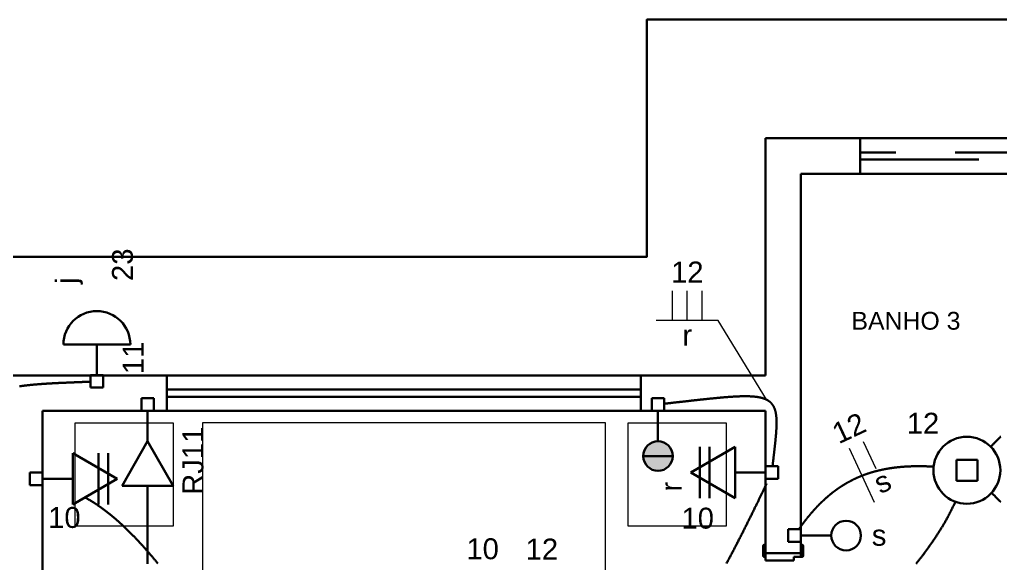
# Model space of a CAD drawing. Header units: millimetres. Extents: x 0 to 55.3, y 20.8 to 61.4.
# Drawn here: x 8.654 to 12.791, y 47.133 to 49.425 of the extents above; entities that cross this region are included whole.
import ezdxf

# ---------------------------------------------------------------- set-up
doc = ezdxf.new("R2010")
doc.units = ezdxf.units.MM
doc.linetypes.add('Dashed', pattern=[0.75, 0.5, -0.25])
for name, color, linetype, lineweight in [('$TD_AUDIT_GENERATED__5864_', 1, 'Continuous', 30), ('08', 8, 'Continuous', 5), ('ARQ_-_ALV_5', 1, 'Continuous', 30), ('ARQ_-_CALÇADA', 1, 'Continuous', 30), ('ARQ_-_JANELA_2', 2, 'Continuous', 30), ('ARQ_-_PORTA_2', 2, 'Continuous', 30), ('ARQ_-_TXT__15', 54, 'Continuous', 5), ('EL-Condutos', 4, 'Continuous', 30), ('EL-Fios', 2, 'Continuous', 20), ('EL-Textos_fios', 2, 'Continuous', 20), ('EL-Textos_pontos', 2, 'Continuous', 30), ('P-SIMBOL', 3, 'Continuous', 30), ('TE-Condutos', 3, 'Continuous', 30), ('TE-Textos_pontos', 2, 'Continuous', 30)]:
    doc.layers.add(name, color=color, linetype=linetype, lineweight=lineweight)
doc.styles.add('Arial', font='Arial')
doc.styles.add('simplex', font='Arial')

msp = doc.modelspace()

# ---------------------------------------------------------------- hatches: boundary and pattern name
at = {"layer": 'P-SIMBOL', "linetype": 'Continuous'}
for points in [[(11.284402, 47.585549), (11.346902, 47.585549), (11.346902, 47.648049), (11.337252, 47.647549), (11.320302, 47.642049), (11.309802, 47.636049), (11.301802, 47.629049), (11.293802, 47.618549), (11.287652, 47.605549), (11.284802, 47.592549), (11.284952, 47.585549)], [(11.409402, 47.585549), (11.346902, 47.585549), (11.346902, 47.648049), (11.356602, 47.647549), (11.373552, 47.642049), (11.384052, 47.636049), (11.392052, 47.629049), (11.400052, 47.618549), (11.406202, 47.605549), (11.409052, 47.592549), (11.408902, 47.585549)], [(11.284402, 47.585549), (11.346902, 47.585549), (11.346902, 47.523049), (11.337252, 47.523549), (11.320302, 47.529049), (11.309802, 47.535049), (11.301802, 47.542049), (11.293802, 47.552549), (11.287652, 47.565549), (11.284802, 47.578549), (11.284952, 47.585549)], [(11.409402, 47.585549), (11.346902, 47.585549), (11.346902, 47.523049), (11.356602, 47.523549), (11.373552, 47.529049), (11.384052, 47.535049), (11.392052, 47.542049), (11.400052, 47.552549), (11.406202, 47.565549), (11.409052, 47.578549), (11.408902, 47.585549)]]:
    msp.add_hatch(color=256, dxfattribs=at).paths.add_polyline_path(points)

# ---------------------------------------------------------------- linework, layer by layer
at = {"layer": '$TD_AUDIT_GENERATED__5864_'}
for p, q in [((11.275002, 47.925499), (9.275002, 47.925499)), ((9.275002, 47.775499), (11.275002, 47.775499))]:
    msp.add_line(p, q, dxfattribs=at)
at = {"layer": '08', "flags": 128}
for points in [[(9.302002, 47.725499), (9.302002, 47.289499), (8.888002, 47.289499), (8.888002, 47.725499), (9.302002, 47.725499)], [(11.635002, 47.725499), (11.635002, 47.289499), (11.221002, 47.289499), (11.221002, 47.725499), (11.635002, 47.725499)]]:
    msp.add_lwpolyline(points, close=True, dxfattribs=at)
msp.add_lwpolyline([(11.125002, 45.725499), (11.125002, 47.725499), (9.425002, 47.725499), (9.425002, 45.725499), (11.125002, 45.725499)], dxfattribs=at)
at = {"layer": 'ARQ_-_ALV_5'}
for p, q in [((11.800002, 48.925499), (11.800002, 47.925499)), ((12.200002, 48.925499), (11.800002, 48.925499)), ((13.100002, 48.925499), (12.200002, 48.925499)), ((11.950002, 47.175499), (11.950002, 48.775499)), ((12.200002, 48.775499), (11.950002, 48.775499)), ((12.200002, 48.775499), (13.100002, 48.775499)), ((8.300002, 47.925499), (9.275002, 47.925499)), ((9.275002, 47.775499), (9.275002, 47.925499)), ((11.275002, 47.925499), (11.800002, 47.925499)), ((11.275002, 47.775499), (11.275002, 47.925499)), ((8.750002, 43.525499), (8.750002, 47.775499)), ((8.750002, 47.775499), (9.275002, 47.775499)), ((11.275002, 47.775499), (11.800002, 47.775499)), ((11.800002, 47.775499), (11.800002, 47.175499)), ((11.950002, 47.175499), (11.800002, 47.175499))]:
    msp.add_line(p, q, dxfattribs=at)
at = {"layer": 'ARQ_-_CALÇADA', "flags": 128}
msp.add_lwpolyline([(0.150002, 35.725499), (1.000002, 35.725499), (1.000002, 48.425499), (11.300002, 48.425499), (11.300002, 49.425499), (14.000002, 49.425499), (14.000002, 34.475499), (14.850002, 34.475499)], dxfattribs=at)
at = {"layer": 'ARQ_-_JANELA_2', "linetype": 'Dashed'}
for p, q in [((12.200002, 48.775499), (12.200002, 48.925499)), ((13.100002, 48.865499), (12.200002, 48.865499)), ((12.200002, 48.835499), (13.100002, 48.835499))]:
    msp.add_line(p, q, dxfattribs=at)
at = {"layer": 'ARQ_-_JANELA_2'}
for p, q in [((11.275002, 47.865499), (9.275002, 47.865499)), ((9.275002, 47.835499), (11.275002, 47.835499))]:
    msp.add_line(p, q, dxfattribs=at)
at = {"layer": 'ARQ_-_PORTA_2'}
for p, q in [((11.790002, 47.165499), (11.790002, 47.205499)), ((11.795002, 47.210499), (11.800002, 47.210499)), ((11.800002, 47.175499), (11.800002, 47.160499)), ((11.955002, 47.210499), (11.950002, 47.210499)), ((11.950002, 47.175499), (11.950002, 47.160499)), ((11.960002, 47.165499), (11.960002, 47.205499)), ((11.800002, 47.160499), (11.795002, 47.160499)), ((11.800002, 47.145499), (11.800002, 47.160499)), ((11.920002, 47.145499), (11.800002, 47.145499)), ((11.950002, 47.160499), (11.920002, 47.160499)), ((11.920002, 47.160499), (11.920002, 47.145499)), ((11.950002, 47.160499), (11.955002, 47.160499))]:
    msp.add_line(p, q, dxfattribs=at)
for centre, start, end in [((11.795002, 47.205499), 90, 180), ((11.955002, 47.205499), 0, 90), ((11.795002, 47.165499), 180, 270), ((11.955002, 47.165499), 270, 0)]:
    msp.add_arc(centre, 0.005, start, end, dxfattribs=at)
at = {"layer": 'EL-Condutos', "linetype": 'Continuous', "flags": 128}
for points in [[(8.65298, 47.879519), (8.654662, 47.879762), (8.656344, 47.880003), (8.658027, 47.880241), (8.65971, 47.880475), (8.661394, 47.880706), (8.663078, 47.880935), (8.664832, 47.88117), (8.666587, 47.881401), (8.668343, 47.88163), (8.670098, 47.881855), (8.671855, 47.882078), (8.673611, 47.882297), (8.675368, 47.882514), (8.677125, 47.882727), (8.678883, 47.882938), (8.680641, 47.883146), (8.682399, 47.883351), (8.684157, 47.883553), (8.685916, 47.883752), (8.687675, 47.883949), (8.689434, 47.884143), (8.691194, 47.884335), (8.692954, 47.884524), (8.694713, 47.88471), (8.696473, 47.884894), (8.698234, 47.885075), (8.700075, 47.885263), (8.701917, 47.885447), (8.703759, 47.885629), (8.705601, 47.885809), (8.707443, 47.885986), (8.709286, 47.886161), (8.711129, 47.886333), (8.712972, 47.886503), (8.714815, 47.88667), (8.716659, 47.886836), (8.718503, 47.886999), (8.720347, 47.887159), (8.722192, 47.887318), (8.724038, 47.887474), (8.725883, 47.887629), (8.727729, 47.887781), (8.729576, 47.887931), (8.731423, 47.88808), (8.73327, 47.888226), (8.735119, 47.888371), (8.737059, 47.88852), (8.738999, 47.888668), (8.74094, 47.888814), (8.742881, 47.888957), (8.744822, 47.889099), (8.746764, 47.889239), (8.748705, 47.889377), (8.750646, 47.889513), (8.752587, 47.889648), (8.754528, 47.88978), (8.756468, 47.889911), (8.758408, 47.89004), (8.760347, 47.890168), (8.762285, 47.890294), (8.764222, 47.890418), (8.766159, 47.890541), (8.768094, 47.890662), (8.770028, 47.890782), (8.771961, 47.8909), (8.773893, 47.891016), (8.775923, 47.891138), (8.777952, 47.891257), (8.77998, 47.891376), (8.782008, 47.891492), (8.784035, 47.891608), (8.786063, 47.891722), (8.788092, 47.891835), (8.790122, 47.891946), (8.792153, 47.892057), (8.794187, 47.892166), (8.796223, 47.892274), (8.798261, 47.892382), (8.800303, 47.892488), (8.802348, 47.892593), (8.804397, 47.892698), (8.806451, 47.892801), (8.808509, 47.892904), (8.810572, 47.893006), (8.812641, 47.893108), (8.814716, 47.893208), (8.816909, 47.893314), (8.819107, 47.893419), (8.821309, 47.893523), (8.823513, 47.893626), (8.825717, 47.893729), (8.827921, 47.893831), (8.830122, 47.893932), (8.832318, 47.894032), (8.834509, 47.894131), (8.836692, 47.894228), (8.838866, 47.894325), (8.841029, 47.894421), (8.843179, 47.894516), (8.845316, 47.894609), (8.847437, 47.894701), (8.84954, 47.894792), (8.851625, 47.894882), (8.853689, 47.89497), (8.855731, 47.895057), (8.857749, 47.895143), (8.859851, 47.895231), (8.861932, 47.895319), (8.863998, 47.895405), (8.866055, 47.89549), (8.86811, 47.895575), (8.87017, 47.895661), (8.872241, 47.895746), (8.874329, 47.895832), (8.876441, 47.895918), (8.878585, 47.896006), (8.880765, 47.896095), (8.882989, 47.896186), (8.885264, 47.896279), (8.887596, 47.896375), (8.889991, 47.896473), (8.892457, 47.896574), (8.894999, 47.896678), (8.897624, 47.896786), (8.90034, 47.896898), (8.903151, 47.897015), (8.906225, 47.897142), (8.909388, 47.897274), (8.912612, 47.897408), (8.915871, 47.897544), (8.919138, 47.89768), (8.922387, 47.897816), (8.925592, 47.89795), (8.928725, 47.898081), (8.93176, 47.898208), (8.934671, 47.89833), (8.93743, 47.898446), (8.940012, 47.898555), (8.94239, 47.898655), (8.944537, 47.898745), (8.946426, 47.898824), (8.948032, 47.898892), (8.949327, 47.898947), (8.950285, 47.898987), (8.950879, 47.899012), (8.951083, 47.899021)], [(11.373243, 47.806027), (11.373454, 47.806051), (11.37407, 47.80612), (11.375064, 47.806232), (11.376406, 47.806383), (11.37807, 47.806569), (11.380029, 47.806789), (11.382254, 47.807039), (11.384718, 47.807316), (11.387393, 47.807617), (11.390252, 47.807938), (11.393267, 47.808277), (11.396411, 47.808631), (11.399656, 47.808996), (11.402974, 47.809369), (11.406337, 47.809747), (11.409719, 47.810128), (11.413091, 47.810508), (11.416426, 47.810883), (11.419696, 47.811252), (11.422874, 47.81161), (11.425729, 47.811932), (11.428487, 47.812243), (11.431155, 47.812544), (11.433738, 47.812836), (11.436244, 47.813119), (11.43868, 47.813394), (11.441051, 47.813662), (11.443365, 47.813924), (11.445628, 47.81418), (11.447847, 47.814431), (11.450028, 47.814678), (11.452178, 47.814921), (11.454304, 47.815162), (11.456413, 47.8154), (11.458511, 47.815638), (11.460604, 47.815874), (11.4627, 47.816111), (11.464804, 47.816349), (11.466925, 47.816588), (11.469067, 47.81683), (11.47108, 47.817057), (11.473116, 47.817286), (11.475174, 47.817518), (11.477252, 47.817751), (11.479348, 47.817987), (11.481461, 47.818224), (11.48359, 47.818463), (11.485732, 47.818703), (11.487887, 47.818944), (11.490052, 47.819187), (11.492226, 47.81943), (11.494408, 47.819673), (11.496596, 47.819917), (11.498787, 47.820161), (11.500982, 47.820406), (11.503177, 47.82065), (11.505372, 47.820893), (11.507565, 47.821136), (11.509754, 47.821378), (11.511937, 47.82162), (11.513951, 47.821842), (11.515959, 47.822063), (11.517962, 47.822283), (11.519961, 47.822503), (11.521955, 47.822721), (11.523945, 47.822939), (11.525931, 47.823156), (11.527914, 47.823372), (11.529894, 47.823587), (11.531872, 47.823801), (11.533848, 47.824015), (11.535822, 47.824228), (11.537795, 47.824441), (11.539766, 47.824653), (11.541737, 47.824864), (11.543708, 47.825075), (11.54568, 47.825285), (11.547651, 47.825494), (11.549624, 47.825703), (11.551598, 47.825912), (11.553419, 47.826104), (11.55524, 47.826295), (11.557063, 47.826486), (11.558887, 47.826677), (11.560712, 47.826867), (11.562539, 47.827057), (11.564366, 47.827246), (11.566194, 47.827434), (11.568023, 47.827622), (11.569852, 47.827809), (11.571682, 47.827995), (11.573513, 47.828181), (11.575344, 47.828366), (11.577175, 47.828551), (11.579006, 47.828734), (11.580838, 47.828917), (11.58267, 47.829099), (11.584501, 47.82928), (11.586333, 47.82946), (11.588164, 47.82964), (11.589844, 47.829803), (11.591524, 47.829966), (11.593204, 47.830128), (11.594883, 47.830289), (11.596562, 47.83045), (11.598242, 47.830609), (11.599921, 47.830768), (11.6016, 47.830925), (11.603279, 47.831082), (11.604958, 47.831237), (11.606636, 47.831392), (11.608315, 47.831545), (11.609994, 47.831698), (11.611673, 47.83185), (11.613352, 47.832), (11.615031, 47.832149), (11.61671, 47.832297), (11.618389, 47.832444), (11.620069, 47.83259), (11.621748, 47.832735), (11.623283, 47.832866), (11.624818, 47.832996), (11.626352, 47.833125), (11.627888, 47.833253), (11.629423, 47.83338), (11.630958, 47.833506), (11.632493, 47.83363), (11.634029, 47.833754), (11.635565, 47.833876), (11.637101, 47.833997), (11.638637, 47.834116), (11.640173, 47.834235), (11.641709, 47.834352), (11.643245, 47.834467), (11.644782, 47.834581), (11.646318, 47.834694), (11.647855, 47.834805), (11.649392, 47.834915), (11.650929, 47.835024), (11.652466, 47.83513), (11.653863, 47.835226), (11.655261, 47.835321), (11.656658, 47.835414), (11.658056, 47.835506), (11.659454, 47.835596), (11.660852, 47.835685), (11.662249, 47.835772), (11.663647, 47.835858), (11.665046, 47.835942), (11.666444, 47.836025), (11.667842, 47.836106), (11.66924, 47.836186), (11.670639, 47.836264), (11.672037, 47.83634), (11.673436, 47.836414), (11.674835, 47.836487), (11.676233, 47.836557), (11.677632, 47.836626), (11.679031, 47.836694), (11.68043, 47.836759), (11.681696, 47.836816), (11.682962, 47.836872), (11.684227, 47.836926), (11.685493, 47.836978), (11.686759, 47.837029), (11.688025, 47.837077), (11.689291, 47.837124), (11.690558, 47.83717), (11.691824, 47.837213), (11.69309, 47.837254), (11.694356, 47.837293), (11.695623, 47.837331), (11.696889, 47.837366), (11.698156, 47.837399), (11.699422, 47.83743), (11.700689, 47.837459), (11.701956, 47.837486), (11.703222, 47.83751), (11.704489, 47.837532), (11.705756, 47.837552), (11.706896, 47.837568), (11.708036, 47.837582), (11.709176, 47.837594), (11.710316, 47.837604), (11.711456, 47.837611), (11.712597, 47.837617), (11.713737, 47.83762), (11.714877, 47.837621), (11.716017, 47.83762), (11.717157, 47.837617), (11.718297, 47.837611), (11.719437, 47.837603), (11.720577, 47.837592), (11.721717, 47.837579), (11.722858, 47.837563), (11.723997, 47.837544), (11.725137, 47.837523), (11.726277, 47.8375), (11.727417, 47.837473), (11.728557, 47.837444), (11.729578, 47.837415), (11.730598, 47.837384), (11.731619, 47.837351), (11.732639, 47.837315), (11.73366, 47.837277), (11.73468, 47.837236), (11.7357, 47.837192), (11.73672, 47.837146), (11.73774, 47.837097), (11.73876, 47.837046), (11.739779, 47.836991), (11.740799, 47.836934), (11.741818, 47.836874), (11.742837, 47.836811), (11.743856, 47.836744), (11.744875, 47.836675), (11.745893, 47.836603), (11.746911, 47.836527), (11.74793, 47.836448), (11.748947, 47.836366), (11.749855, 47.836289), (11.750763, 47.83621), (11.75167, 47.836129), (11.752577, 47.836044), (11.753484, 47.835957), (11.754391, 47.835866), (11.755297, 47.835772), (11.756203, 47.835676), (11.757108, 47.835576), (11.758014, 47.835473), (11.758918, 47.835366), (11.759823, 47.835257), (11.760727, 47.835144), (11.76163, 47.835027), (11.762533, 47.834907), (11.763436, 47.834783), (11.764338, 47.834656), (11.76524, 47.834524), (11.766141, 47.834389), (11.767041, 47.834251), (11.767843, 47.834124), (11.768645, 47.833993), (11.769446, 47.83386), (11.770246, 47.833723), (11.771046, 47.833583), (11.771845, 47.833439), (11.772644, 47.833292), (11.773442, 47.833142), (11.774239, 47.832987), (11.775035, 47.832829), (11.775831, 47.832668), (11.776626, 47.832502), (11.77742, 47.832333), (11.778213, 47.832159), (11.779005, 47.831982), (11.779797, 47.8318), (11.780587, 47.831614), (11.781377, 47.831424), (11.782165, 47.83123), (11.782953, 47.831031), (11.783656, 47.830849), (11.784359, 47.830664), (11.78506, 47.830475), (11.785761, 47.830283), (11.78646, 47.830086), (11.787159, 47.829886), (11.787856, 47.829682), (11.788552, 47.829474), (11.789247, 47.829261), (11.789941, 47.829045), (11.790633, 47.828824), (11.791324, 47.828599), (11.792013, 47.82837), (11.792701, 47.828137), (11.793388, 47.827898), (11.794073, 47.827656), (11.794756, 47.827409), (11.795438, 47.827157), (11.796118, 47.826901), (11.796796, 47.826639), (11.797408, 47.826399), (11.798019, 47.826154), (11.798629, 47.825905), (11.799237, 47.825652), (11.799843, 47.825395), (11.800447, 47.825134), (11.80105, 47.824868), (11.80165, 47.824598), (11.802249, 47.824324), (11.802845, 47.824045), (11.80344, 47.823762), (11.804032, 47.823475), (11.804622, 47.823183), (11.80521, 47.822886), (11.805795, 47.822585), (11.806378, 47.822279), (11.806959, 47.821969), (11.807536, 47.821654), (11.808112, 47.821333), (11.808684, 47.821009), (11.809214, 47.820702), (11.80974, 47.820392), (11.810264, 47.820078), (11.810786, 47.819759), (11.811305, 47.819436), (11.811822, 47.819109), (11.812335, 47.818777), (11.812846, 47.818441), (11.813354, 47.818101), (11.813859, 47.817757), (11.814361, 47.817408), (11.81486, 47.817054), (11.815356, 47.816697), (11.815848, 47.816335), (11.816338, 47.815969), (11.816824, 47.815598), (11.817306, 47.815223), (11.817786, 47.814843), (11.818261, 47.814459), (11.818733, 47.814071), (11.819184, 47.813692), (11.819632, 47.81331), (11.820077, 47.812923), (11.820517, 47.812533), (11.820955, 47.812138), (11.821388, 47.81174), (11.821818, 47.811337), (11.822245, 47.810931), (11.822667, 47.81052), (11.823086, 47.810106), (11.823501, 47.809688), (11.823912, 47.809266), (11.824319, 47.808841), (11.824722, 47.808412), (11.825121, 47.807979), (11.825517, 47.807542), (11.825908, 47.807102), (11.826295, 47.806658), (11.826677, 47.80621), (11.827056, 47.805759), (11.827433, 47.805301), (11.827805, 47.80484), (11.828173, 47.804376), (11.828537, 47.803908), (11.828896, 47.803436), (11.829251, 47.802962), (11.829602, 47.802484), (11.829948, 47.802003), (11.830291, 47.801519), (11.830628, 47.801032), (11.830962, 47.800542), (11.831291, 47.800049), (11.831615, 47.799553), (11.831936, 47.799054), (11.832252, 47.798552), (11.832564, 47.798048), (11.832871, 47.797541), (11.833174, 47.797032), (11.833472, 47.79652), (11.833767, 47.796005), (11.83407, 47.795463), (11.834369, 47.794919), (11.834664, 47.794372), (11.834953, 47.793822), (11.835238, 47.79327), (11.835519, 47.792716), (11.835794, 47.79216), (11.836065, 47.791601), (11.836332, 47.79104), (11.836594, 47.790477), (11.836852, 47.789912), (11.837106, 47.789344), (11.837355, 47.788775), (11.8376, 47.788204), (11.83784, 47.787632), (11.838076, 47.787057), (11.838308, 47.786481), (11.838536, 47.785903), (11.83876, 47.785323), (11.83898, 47.784742), (11.839212, 47.784114), (11.83944, 47.783483), (11.839663, 47.782851), (11.839882, 47.782217), (11.840096, 47.781582), (11.840306, 47.780945), (11.840511, 47.780307), (11.840712, 47.779668), (11.840909, 47.779027), (11.841102, 47.778385), (11.84129, 47.777742), (11.841474, 47.777097), (11.841655, 47.776451), (11.841831, 47.775805), (11.842003, 47.775157), (11.842172, 47.774508), (11.842337, 47.773858), (11.842498, 47.773207), (11.842655, 47.772556), (11.842809, 47.771903), (11.842973, 47.771186), (11.843134, 47.770468), (11.84329, 47.769749), (11.843442, 47.769029), (11.84359, 47.768308), (11.843734, 47.767587), (11.843874, 47.766865), (11.844011, 47.766142), (11.844143, 47.765418), (11.844272, 47.764694), (11.844397, 47.763969), (11.844518, 47.763243), (11.844636, 47.762517), (11.844751, 47.76179), (11.844862, 47.761063), (11.84497, 47.760335), (11.845074, 47.759607), (11.845175, 47.758878), (11.845273, 47.758149), (11.845368, 47.75742), (11.84547, 47.756613), (11.845568, 47.755806), (11.845662, 47.754998), (11.845752, 47.75419), (11.84584, 47.753382), (11.845923, 47.752573), (11.846004, 47.751764), (11.846081, 47.750955), (11.846155, 47.750146), (11.846226, 47.749336), (11.846293, 47.748526), (11.846358, 47.747715), (11.84642, 47.746904), (11.846478, 47.746094), (11.846534, 47.745283), (11.846587, 47.744471), (11.846637, 47.74366), (11.846685, 47.742848), (11.84673, 47.742037), (11.846772, 47.741225), (11.846816, 47.740327), (11.846857, 47.739429), (11.846895, 47.73853), (11.84693, 47.737632), (11.846962, 47.736734), (11.846991, 47.735835), (11.847018, 47.734937), (11.847042, 47.734038), (11.847063, 47.733139), (11.847082, 47.732241), (11.847098, 47.731342), (11.847111, 47.730443), (11.847122, 47.729544), (11.847131, 47.728645), (11.847137, 47.727746), (11.847141, 47.726847), (11.847143, 47.725948), (11.847142, 47.725049), (11.84714, 47.72415), (11.847135, 47.723251), (11.847127, 47.722259), (11.847117, 47.721268), (11.847105, 47.720276), (11.84709, 47.719285), (11.847073, 47.718293), (11.847054, 47.717302), (11.847032, 47.716311), (11.847009, 47.715319), (11.846983, 47.714328), (11.846955, 47.713337), (11.846925, 47.712346), (11.846893, 47.711355), (11.846859, 47.710364), (11.846823, 47.709373), (11.846785, 47.708382), (11.846746, 47.707392), (11.846704, 47.706401), (11.846661, 47.705411), (11.846617, 47.704421), (11.84657, 47.703431), (11.846517, 47.702343), (11.846463, 47.701256), (11.846406, 47.700169), (11.846348, 47.699082), (11.846287, 47.697995), (11.846225, 47.696909), (11.846162, 47.695822), (11.846096, 47.694735), (11.846029, 47.693649), (11.845961, 47.692562), (11.84589, 47.691476), (11.845819, 47.690389), (11.845745, 47.689303), (11.84567, 47.688217), (11.845594, 47.68713), (11.845516, 47.686043), (11.845437, 47.684957), (11.845357, 47.68387), (11.845275, 47.682783), (11.845192, 47.681697), (11.8451, 47.680508), (11.845006, 47.67932), (11.844911, 47.678132), (11.844815, 47.676943), (11.844717, 47.675755), (11.844618, 47.674567), (11.844518, 47.673379), (11.844416, 47.672192), (11.844314, 47.671004), (11.84421, 47.669817), (11.844105, 47.668631), (11.843999, 47.667445), (11.843892, 47.66626), (11.843783, 47.665075), (11.843674, 47.66389), (11.843564, 47.662707), (11.843453, 47.661524), (11.843341, 47.660342), (11.843229, 47.659161), (11.843115, 47.657981), (11.842991, 47.656698), (11.842866, 47.655416), (11.842739, 47.654135), (11.842612, 47.652854), (11.842484, 47.651574), (11.842356, 47.650293), (11.842226, 47.649012), (11.842095, 47.64773), (11.841963, 47.646448), (11.841831, 47.645164), (11.841697, 47.64388), (11.841563, 47.642593), (11.841427, 47.641305), (11.841291, 47.640015), (11.841154, 47.638722), (11.841016, 47.637427), (11.840876, 47.63613), (11.840736, 47.634829), (11.840595, 47.633525), (11.840453, 47.632217), (11.840298, 47.630797), (11.840142, 47.629373), (11.839985, 47.627947), (11.839828, 47.626519), (11.839669, 47.625091), (11.839511, 47.623664), (11.839352, 47.622238), (11.839193, 47.620816), (11.839034, 47.619397), (11.838875, 47.617983), (11.838716, 47.616575), (11.838557, 47.615174), (11.838399, 47.613781), (11.838242, 47.612396), (11.838086, 47.611022), (11.83793, 47.609659), (11.837776, 47.608308), (11.837622, 47.60697), (11.83747, 47.605646), (11.83732, 47.604337), (11.837159, 47.602942), (11.837, 47.601562), (11.836842, 47.600192), (11.836684, 47.598828), (11.836526, 47.597466), (11.836368, 47.5961), (11.836208, 47.594728), (11.836047, 47.593344), (11.835885, 47.591945), (11.83572, 47.590525), (11.835551, 47.589081), (11.83538, 47.587608), (11.835205, 47.586102), (11.835025, 47.584559), (11.834841, 47.582974), (11.834651, 47.581343), (11.834456, 47.579662), (11.834254, 47.577926), (11.834046, 47.576131), (11.83383, 47.574273), (11.83359, 47.572204), (11.833344, 47.570075), (11.833092, 47.567904), (11.832838, 47.565708), (11.832584, 47.563506), (11.832331, 47.561316), (11.832081, 47.559156), (11.831837, 47.557044), (11.831601, 47.554997), (11.831375, 47.553033), (11.83116, 47.551172), (11.830959, 47.54943), (11.830774, 47.547826), (11.830607, 47.546377), (11.83046, 47.545102), (11.830335, 47.544018), (11.830234, 47.543144), (11.83016, 47.542497), (11.830113, 47.542096), (11.830097, 47.541958)], [(12.751112, 47.6252), (12.751282, 47.625373), (12.751777, 47.625875), (12.752576, 47.626686), (12.753655, 47.627782), (12.754993, 47.629142), (12.756568, 47.630742), (12.758357, 47.63256), (12.760338, 47.634574), (12.762489, 47.636762), (12.764787, 47.6391), (12.767211, 47.641568), (12.769739, 47.644142), (12.772347, 47.6468), (12.775015, 47.649519), (12.777719, 47.652278), (12.780437, 47.655053), (12.783148, 47.657823), (12.785829, 47.660565), (12.788457, 47.663257), (12.791012, 47.665876), (12.793373, 47.6683)], [(12.509423, 47.540732), (12.509312, 47.540738), (12.508987, 47.540755), (12.508464, 47.540782), (12.507756, 47.540818), (12.506879, 47.540863), (12.505847, 47.540915), (12.504673, 47.540974), (12.503374, 47.541039), (12.501962, 47.541109), (12.500453, 47.541183), (12.498862, 47.541261), (12.497201, 47.541341), (12.495487, 47.541423), (12.493733, 47.541505), (12.491954, 47.541588), (12.490165, 47.541669), (12.488379, 47.541749), (12.486612, 47.541826), (12.484878, 47.5419), (12.48319, 47.541969), (12.481604, 47.542032), (12.480073, 47.54209), (12.478593, 47.542144), (12.47716, 47.542193), (12.475771, 47.542239), (12.474422, 47.54228), (12.473109, 47.542318), (12.471828, 47.542352), (12.470576, 47.542383), (12.469349, 47.542412), (12.468143, 47.542437), (12.466955, 47.54246), (12.465781, 47.54248), (12.464617, 47.542499), (12.463459, 47.542515), (12.462304, 47.542529), (12.461148, 47.542542), (12.459987, 47.542554), (12.458818, 47.542565), (12.457636, 47.542575), (12.456471, 47.542583), (12.455292, 47.542591), (12.454099, 47.542599), (12.452894, 47.542605), (12.451678, 47.54261), (12.450452, 47.542615), (12.449217, 47.542618), (12.447973, 47.542621), (12.446721, 47.542622), (12.445463, 47.542622), (12.4442, 47.542621), (12.442932, 47.542618), (12.441661, 47.542614), (12.440387, 47.542608), (12.439111, 47.542601), (12.437835, 47.542593), (12.436559, 47.542582), (12.435284, 47.54257), (12.434011, 47.542557), (12.432742, 47.542541), (12.431508, 47.542524), (12.430278, 47.542505), (12.429052, 47.542484), (12.427829, 47.542461), (12.426608, 47.542437), (12.425391, 47.542411), (12.424175, 47.542383), (12.422962, 47.542353), (12.421751, 47.542322), (12.420542, 47.542289), (12.419334, 47.542254), (12.418127, 47.542217), (12.416921, 47.542179), (12.415716, 47.542139), (12.414512, 47.542097), (12.413308, 47.542053), (12.412103, 47.542008), (12.410899, 47.541961), (12.409694, 47.541912), (12.408488, 47.541862), (12.407311, 47.541811), (12.406133, 47.541759), (12.404954, 47.541705), (12.403775, 47.54165), (12.402594, 47.541592), (12.401414, 47.541534), (12.400232, 47.541473), (12.39905, 47.541411), (12.397868, 47.541347), (12.396686, 47.541282), (12.395503, 47.541214), (12.39432, 47.541146), (12.393137, 47.541075), (12.391953, 47.541003), (12.39077, 47.540928), (12.389587, 47.540853), (12.388404, 47.540775), (12.387221, 47.540696), (12.386039, 47.540615), (12.384856, 47.540532), (12.383702, 47.540449), (12.382548, 47.540364), (12.381395, 47.540278), (12.380242, 47.54019), (12.379089, 47.540101), (12.377937, 47.540009), (12.376785, 47.539916), (12.375633, 47.539821), (12.374481, 47.539725), (12.37333, 47.539626), (12.372179, 47.539526), (12.371028, 47.539424), (12.369877, 47.53932), (12.368727, 47.539215), (12.367577, 47.539107), (12.366426, 47.538998), (12.365277, 47.538887), (12.364127, 47.538774), (12.362977, 47.53866), (12.361828, 47.538543), (12.360704, 47.538428), (12.35958, 47.53831), (12.358457, 47.538191), (12.357333, 47.53807), (12.35621, 47.537948), (12.355087, 47.537823), (12.353964, 47.537697), (12.352841, 47.537569), (12.351719, 47.537439), (12.350596, 47.537308), (12.349474, 47.537174), (12.348352, 47.537039), (12.34723, 47.536902), (12.346108, 47.536763), (12.344987, 47.536622), (12.343866, 47.53648), (12.342745, 47.536335), (12.341624, 47.536189), (12.340504, 47.536041), (12.339384, 47.535891), (12.338287, 47.535742), (12.337191, 47.535592), (12.336095, 47.535439), (12.334999, 47.535285), (12.333903, 47.535129), (12.332808, 47.534971), (12.331713, 47.534812), (12.330618, 47.53465), (12.329524, 47.534487), (12.32843, 47.534322), (12.327336, 47.534155), (12.326242, 47.533986), (12.325149, 47.533815), (12.324056, 47.533643), (12.322963, 47.533468), (12.321871, 47.533292), (12.320779, 47.533114), (12.319687, 47.532933), (12.318596, 47.532751), (12.317505, 47.532567), (12.316435, 47.532385), (12.315365, 47.532201), (12.314296, 47.532015), (12.313227, 47.531827), (12.312159, 47.531638), (12.311091, 47.531446), (12.310023, 47.531253), (12.308955, 47.531058), (12.307888, 47.530861), (12.306821, 47.530662), (12.305754, 47.530461), (12.304688, 47.530258), (12.303623, 47.530053), (12.302557, 47.529847), (12.301492, 47.529638), (12.300427, 47.529428), (12.299363, 47.529216), (12.298299, 47.529001), (12.297236, 47.528785), (12.296172, 47.528567), (12.295128, 47.528351), (12.294084, 47.528133), (12.293041, 47.527913), (12.291998, 47.527691), (12.290955, 47.527468), (12.289913, 47.527242), (12.288871, 47.527015), (12.28783, 47.526785), (12.286789, 47.526554), (12.285749, 47.526321), (12.284709, 47.526086), (12.283669, 47.525849), (12.28263, 47.52561), (12.281591, 47.525369), (12.280553, 47.525126), (12.279515, 47.524881), (12.278477, 47.524635), (12.27744, 47.524386), (12.276404, 47.524136), (12.275368, 47.523883), (12.274348, 47.523633), (12.273329, 47.52338), (12.272311, 47.523126), (12.271293, 47.52287), (12.270275, 47.522612), (12.269258, 47.522352), (12.268241, 47.52209), (12.267225, 47.521826), (12.26621, 47.52156), (12.265195, 47.521293), (12.26418, 47.521023), (12.263166, 47.520752), (12.262152, 47.520478), (12.261139, 47.520203), (12.260127, 47.519926), (12.259115, 47.519646), (12.258103, 47.519365), (12.257092, 47.519082), (12.256082, 47.518797), (12.255072, 47.51851), (12.254076, 47.518224), (12.253081, 47.517937), (12.252087, 47.517648), (12.251092, 47.517357), (12.250099, 47.517064), (12.249106, 47.51677), (12.248113, 47.516473), (12.247122, 47.516174), (12.24613, 47.515874), (12.24514, 47.515571), (12.24415, 47.515267), (12.24316, 47.514961), (12.242171, 47.514652), (12.241183, 47.514342), (12.240195, 47.51403), (12.239208, 47.513716), (12.238222, 47.5134), (12.237236, 47.513082), (12.236251, 47.512762), (12.235267, 47.51244), (12.234294, 47.512119), (12.233321, 47.511797), (12.232349, 47.511473), (12.231378, 47.511147), (12.230408, 47.510819), (12.229438, 47.510489), (12.228469, 47.510157), (12.2275, 47.509823), (12.226533, 47.509488), (12.225565, 47.50915), (12.224599, 47.50881), (12.223633, 47.508469), (12.222668, 47.508125), (12.221704, 47.50778), (12.22074, 47.507433), (12.219777, 47.507083), (12.218815, 47.506732), (12.217853, 47.506379), (12.216892, 47.506024), (12.215932, 47.505667), (12.214981, 47.505311), (12.21403, 47.504953), (12.213081, 47.504594), (12.212132, 47.504232), (12.211183, 47.503868), (12.210236, 47.503503), (12.209289, 47.503136), (12.208343, 47.502766), (12.207398, 47.502395), (12.206453, 47.502022), (12.205509, 47.501647), (12.204566, 47.50127), (12.203624, 47.500891), (12.202682, 47.50051), (12.201742, 47.500128), (12.200802, 47.499743), (12.199863, 47.499357), (12.198924, 47.498968), (12.197987, 47.498578), (12.19705, 47.498185), (12.19612, 47.497793), (12.19519, 47.4974), (12.194261, 47.497004), (12.193333, 47.496607), (12.192406, 47.496207), (12.19148, 47.495806), (12.190555, 47.495403), (12.18963, 47.494997), (12.188706, 47.49459), (12.187783, 47.494181), (12.186861, 47.493771), (12.18594, 47.493358), (12.18502, 47.492943), (12.1841, 47.492527), (12.183182, 47.492108), (12.182264, 47.491688), (12.181347, 47.491266), (12.180431, 47.490842), (12.179515, 47.490416), (12.178601, 47.489988), (12.177691, 47.48956), (12.176781, 47.48913), (12.175873, 47.488698), (12.174965, 47.488264), (12.174058, 47.487828), (12.173153, 47.487391), (12.172248, 47.486951), (12.171344, 47.48651), (12.17044, 47.486067), (12.169538, 47.485622), (12.168637, 47.485175), (12.167736, 47.484726), (12.166837, 47.484275), (12.165938, 47.483823), (12.165041, 47.483369), (12.164144, 47.482912), (12.163249, 47.482454), (12.162354, 47.481995), (12.16146, 47.481533), (12.160567, 47.481069), (12.159676, 47.480604), (12.158786, 47.480137), (12.157896, 47.479669), (12.157008, 47.479198), (12.156121, 47.478726), (12.155234, 47.478252), (12.154349, 47.477775), (12.153464, 47.477298), (12.152581, 47.476818), (12.151698, 47.476336), (12.150817, 47.475853), (12.149936, 47.475368), (12.149057, 47.474881), (12.148178, 47.474392), (12.147301, 47.473902), (12.146424, 47.47341), (12.145549, 47.472915), (12.144675, 47.472419), (12.143801, 47.471922), (12.142929, 47.471422), (12.142056, 47.47092), (12.141184, 47.470416), (12.140313, 47.46991), (12.139443, 47.469402), (12.138574, 47.468893), (12.137706, 47.468382), (12.136839, 47.467869), (12.135973, 47.467354), (12.135109, 47.466838), (12.134245, 47.466319), (12.133383, 47.465799), (12.132521, 47.465278), (12.131661, 47.464754), (12.130801, 47.464229), (12.129943, 47.463702), (12.129086, 47.463173), (12.128229, 47.462642), (12.127374, 47.46211), (12.12652, 47.461576), (12.125667, 47.461041), (12.124812, 47.460501), (12.123957, 47.459959), (12.123104, 47.459416), (12.122251, 47.458871), (12.1214, 47.458324), (12.12055, 47.457775), (12.1197, 47.457225), (12.118852, 47.456673), (12.118006, 47.456119), (12.11716, 47.455564), (12.116315, 47.455007), (12.115472, 47.454448), (12.114629, 47.453888), (12.113788, 47.453326), (12.112948, 47.452762), (12.112109, 47.452196), (12.111271, 47.451629), (12.110434, 47.45106), (12.109599, 47.45049), (12.108764, 47.449918), (12.107925, 47.44934), (12.107087, 47.44876), (12.10625, 47.448179), (12.105414, 47.447596), (12.104579, 47.447012), (12.103746, 47.446426), (12.102914, 47.445838), (12.102082, 47.445248), (12.101252, 47.444657), (12.100424, 47.444064), (12.099596, 47.44347), (12.098769, 47.442874), (12.097944, 47.442276), (12.09712, 47.441677), (12.096297, 47.441076), (12.095475, 47.440474), (12.094655, 47.439869), (12.093835, 47.439264), (12.093017, 47.438657), (12.0922, 47.438048), (12.091376, 47.437431), (12.090554, 47.436814), (12.089733, 47.436194), (12.088913, 47.435573), (12.088094, 47.43495), (12.087276, 47.434326), (12.08646, 47.4337), (12.085644, 47.433073), (12.08483, 47.432444), (12.084018, 47.431814), (12.083206, 47.431182), (12.082396, 47.430548), (12.081586, 47.429913), (12.080779, 47.429276), (12.079972, 47.428638), (12.079166, 47.427998), (12.078362, 47.427357), (12.077559, 47.426714), (12.076757, 47.42607), (12.075956, 47.425424), (12.075147, 47.424769), (12.07434, 47.424112), (12.073533, 47.423454), (12.072728, 47.422795), (12.071924, 47.422134), (12.071121, 47.421471), (12.07032, 47.420807), (12.06952, 47.420141), (12.068721, 47.419474), (12.067923, 47.418806), (12.067127, 47.418136), (12.066331, 47.417464), (12.065537, 47.416791), (12.064745, 47.416117), (12.063953, 47.415441), (12.063163, 47.414764), (12.062374, 47.414085), (12.061586, 47.413405), (12.060799, 47.412723), (12.060014, 47.41204), (12.059219, 47.411346), (12.058425, 47.41065), (12.057633, 47.409953), (12.056842, 47.409255), (12.056052, 47.408555), (12.055263, 47.407854), (12.054476, 47.407151), (12.05369, 47.406447), (12.052905, 47.405742), (12.052121, 47.405035), (12.051339, 47.404326), (12.050558, 47.403617), (12.049778, 47.402906), (12.048999, 47.402193), (12.048222, 47.401479), (12.047446, 47.400764), (12.046671, 47.400047), (12.045898, 47.399329), (12.045126, 47.39861), (12.044354, 47.397889), (12.043572, 47.397156), (12.042792, 47.396421), (12.042012, 47.395684), (12.041234, 47.394947), (12.040457, 47.394208), (12.039682, 47.393467), (12.038907, 47.392726), (12.038134, 47.391982), (12.037363, 47.391238), (12.036592, 47.390492), (12.035823, 47.389745), (12.035055, 47.388997), (12.034288, 47.388248), (12.033523, 47.387497), (12.032759, 47.386745), (12.031997, 47.385991), (12.031235, 47.385237), (12.030475, 47.384481), (12.029716, 47.383724), (12.028959, 47.382966), (12.028189, 47.382193), (12.027421, 47.381419), (12.026654, 47.380643), (12.025889, 47.379867), (12.025124, 47.379089), (12.024361, 47.37831), (12.0236, 47.377529), (12.022839, 47.376747), (12.02208, 47.375964), (12.021322, 47.37518), (12.020565, 47.374394), (12.01981, 47.373607), (12.019055, 47.372819), (12.018302, 47.372029), (12.01755, 47.371238), (12.0168, 47.370446), (12.01605, 47.369652), (12.015301, 47.368857), (12.014554, 47.368061), (12.013808, 47.367263), (12.013049, 47.366448), (12.01229, 47.365632), (12.011534, 47.364815), (12.010778, 47.363997), (12.010023, 47.363177), (12.00927, 47.362356), (12.008519, 47.361534), (12.007768, 47.360711), (12.007019, 47.359887), (12.006272, 47.359062), (12.005526, 47.358236), (12.004781, 47.35741), (12.004038, 47.356582), (12.003297, 47.355754), (12.002557, 47.354926), (12.001819, 47.354096), (12.001082, 47.353267), (12.000348, 47.352436), (11.999615, 47.351605), (11.998883, 47.350774), (11.998139, 47.349926), (11.997396, 47.349076), (11.996655, 47.348227), (11.995915, 47.347376), (11.995177, 47.346524), (11.99444, 47.345671), (11.993703, 47.344816), (11.992968, 47.34396), (11.992234, 47.343102), (11.9915, 47.342243), (11.990766, 47.34138), (11.990033, 47.340516), (11.989301, 47.339649), (11.988568, 47.338779), (11.987835, 47.337907), (11.987102, 47.337031), (11.986369, 47.336152), (11.985635, 47.33527), (11.984901, 47.334383), (11.984166, 47.333494), (11.983414, 47.33258), (11.982662, 47.331663), (11.98191, 47.330744), (11.981158, 47.329823), (11.980408, 47.3289), (11.979659, 47.327977), (11.978913, 47.327054), (11.978169, 47.326132), (11.977428, 47.325212), (11.976691, 47.324294), (11.975958, 47.323379), (11.97523, 47.322469), (11.974507, 47.321563), (11.97379, 47.320662), (11.973079, 47.319768), (11.972375, 47.31888), (11.971679, 47.318001), (11.97099, 47.317129), (11.970309, 47.316267), (11.969637, 47.315414), (11.968959, 47.314553), (11.968289, 47.3137), (11.967625, 47.312852), (11.966964, 47.312006), (11.966305, 47.311161), (11.965646, 47.310312), (11.964985, 47.309458), (11.964319, 47.308595), (11.963647, 47.30772), (11.962968, 47.306831), (11.962277, 47.305925), (11.961575, 47.304999), (11.960859, 47.30405), (11.960126, 47.303075), (11.959375, 47.302072), (11.958604, 47.301038), (11.957811, 47.299969), (11.956993, 47.298864), (11.95615, 47.297718), (11.955278, 47.29653), (11.954356, 47.295269), (11.95341, 47.293972), (11.952447, 47.292648), (11.951477, 47.29131), (11.950505, 47.289968), (11.94954, 47.288634), (11.94859, 47.287317), (11.947663, 47.286029), (11.946765, 47.284782), (11.945905, 47.283585), (11.94509, 47.282451), (11.944328, 47.281389), (11.943627, 47.280411), (11.942995, 47.279528), (11.942438, 47.278751), (11.941966, 47.27809), (11.941585, 47.277558), (11.941304, 47.277163), (11.941129, 47.276919), (11.941069, 47.276835)], [(11.636166, 47.132645), (11.638025, 47.136131), (11.63988, 47.139617), (11.641732, 47.143103), (11.643581, 47.146587), (11.645427, 47.150071), (11.647269, 47.153553), (11.649109, 47.157034), (11.650944, 47.160513), (11.652835, 47.164101), (11.654722, 47.167688), (11.656606, 47.171275), (11.658488, 47.174862), (11.660367, 47.17845), (11.662244, 47.182039), (11.66412, 47.185631), (11.665994, 47.189226), (11.667868, 47.192825), (11.669741, 47.196429), (11.671614, 47.200038), (11.673488, 47.203653), (11.675362, 47.207274), (11.677237, 47.210904), (11.679113, 47.214541), (11.680991, 47.218188), (11.682871, 47.221844), (11.684754, 47.225511), (11.68664, 47.229189), (11.688529, 47.232879), (11.690485, 47.236706), (11.692443, 47.240544), (11.694402, 47.244389), (11.696362, 47.248239), (11.698319, 47.252091), (11.700274, 47.255942), (11.702224, 47.259789), (11.704168, 47.263629), (11.706105, 47.267459), (11.708034, 47.271277), (11.709952, 47.275079), (11.711859, 47.278862), (11.713754, 47.282624), (11.715635, 47.286361), (11.7175, 47.290071), (11.719348, 47.293751), (11.721179, 47.297397), (11.722989, 47.301008), (11.724779, 47.304579), (11.726547, 47.308109), (11.728352, 47.311718), (11.730138, 47.31529), (11.73191, 47.318837), (11.733672, 47.32237), (11.735432, 47.325901), (11.737193, 47.329441), (11.738961, 47.333002), (11.740743, 47.336595), (11.742543, 47.340231), (11.744367, 47.343922), (11.746221, 47.347679), (11.748109, 47.351514), (11.750038, 47.355439), (11.752013, 47.359464), (11.754039, 47.363601), (11.756122, 47.367861), (11.758267, 47.372257), (11.76048, 47.376799), (11.762767, 47.381499), (11.765132, 47.386368), (11.767667, 47.391596), (11.770272, 47.396973), (11.772924, 47.402454), (11.775602, 47.407994), (11.778284, 47.413548), (11.78095, 47.41907), (11.783577, 47.424516), (11.786143, 47.42984), (11.788628, 47.434997), (11.79101, 47.439943), (11.793267, 47.444631), (11.795378, 47.449018), (11.797321, 47.453058), (11.799074, 47.456705), (11.800617, 47.459915), (11.801928, 47.462642), (11.802985, 47.464842), (11.803767, 47.466469), (11.804251, 47.467479), (11.804418, 47.467825)], [(12.75404, 47.430287), (12.754126, 47.430204), (12.754374, 47.42996), (12.754774, 47.429566), (12.755315, 47.429034), (12.755985, 47.428374), (12.756774, 47.427597), (12.75767, 47.426714), (12.758662, 47.425736), (12.759739, 47.424673), (12.76089, 47.423537), (12.762104, 47.422337), (12.763369, 47.421086), (12.764674, 47.419794), (12.766008, 47.418471), (12.767361, 47.417129), (12.768721, 47.415778), (12.770076, 47.414429), (12.771416, 47.413093), (12.772729, 47.411781), (12.774004, 47.410503), (12.775187, 47.409315), (12.776328, 47.408167), (12.777429, 47.407055), (12.778493, 47.405976), (12.779523, 47.404929), (12.780522, 47.40391), (12.781493, 47.402917), (12.782438, 47.401946), (12.78336, 47.400996), (12.784263, 47.400062), (12.785148, 47.399144), (12.786019, 47.398237), (12.786878, 47.397339), (12.787728, 47.396448), (12.788573, 47.39556), (12.789414, 47.394673), (12.790255, 47.393784), (12.791098, 47.392891), (12.791947, 47.39199)], [(9.237365, 47.131786), (9.235801, 47.133684), (9.234235, 47.135581), (9.232667, 47.137476), (9.231098, 47.13937), (9.229526, 47.141262), (9.227953, 47.143153), (9.226378, 47.145042), (9.224801, 47.14693), (9.223222, 47.148816), (9.221641, 47.1507), (9.220059, 47.152583), (9.218474, 47.154464), (9.216887, 47.156344), (9.215381, 47.158124), (9.213873, 47.159904), (9.212362, 47.161682), (9.21085, 47.163458), (9.209337, 47.165233), (9.207821, 47.167006), (9.206303, 47.168777), (9.204784, 47.170547), (9.203263, 47.172315), (9.201739, 47.174082), (9.200214, 47.175847), (9.198687, 47.17761), (9.197158, 47.179372), (9.195626, 47.181131), (9.194093, 47.182889), (9.192558, 47.184646), (9.191021, 47.1864), (9.189481, 47.188153), (9.18794, 47.189903), (9.186396, 47.191652), (9.184929, 47.193312), (9.183459, 47.194969), (9.181987, 47.196625), (9.180514, 47.198279), (9.179038, 47.199931), (9.17756, 47.201582), (9.176081, 47.20323), (9.174599, 47.204877), (9.173115, 47.206522), (9.17163, 47.208166), (9.170142, 47.209807), (9.168652, 47.211446), (9.16716, 47.213084), (9.165666, 47.21472), (9.16417, 47.216353), (9.162672, 47.217985), (9.161171, 47.219615), (9.159669, 47.221242), (9.158164, 47.222868), (9.156657, 47.224491), (9.155221, 47.226034), (9.153783, 47.227575), (9.152343, 47.229114), (9.150901, 47.230652), (9.149457, 47.232187), (9.14801, 47.23372), (9.146562, 47.235251), (9.145111, 47.23678), (9.143659, 47.238308), (9.142204, 47.239833), (9.140747, 47.241356), (9.139288, 47.242877), (9.137826, 47.244396), (9.136363, 47.245912), (9.134897, 47.247427), (9.133429, 47.248939), (9.131958, 47.25045), (9.130485, 47.251958), (9.12901, 47.253464), (9.127533, 47.254967), (9.126121, 47.256399), (9.124708, 47.25783), (9.123292, 47.259258), (9.121874, 47.260683), (9.120454, 47.262107), (9.119032, 47.263529), (9.117607, 47.264948), (9.116181, 47.266365), (9.114752, 47.26778), (9.113321, 47.269192), (9.111888, 47.270603), (9.110452, 47.27201), (9.109014, 47.273416), (9.107575, 47.274819), (9.106132, 47.27622), (9.104688, 47.277618), (9.103242, 47.279014), (9.101793, 47.280407), (9.100342, 47.281798), (9.098888, 47.283187), (9.097496, 47.284513), (9.096101, 47.285836), (9.094704, 47.287158), (9.093304, 47.288477), (9.091903, 47.289794), (9.090499, 47.291108), (9.089093, 47.29242), (9.087685, 47.293729), (9.086274, 47.295037), (9.084861, 47.296341), (9.083445, 47.297644), (9.082027, 47.298944), (9.080607, 47.300241), (9.079183, 47.301536), (9.077757, 47.302829), (9.076329, 47.304119), (9.074898, 47.305407), (9.073464, 47.306692), (9.072027, 47.307975), (9.070588, 47.309256), (9.069202, 47.310484), (9.067814, 47.311709), (9.066424, 47.312932), (9.065031, 47.314153), (9.063636, 47.315371), (9.062239, 47.316586), (9.060839, 47.317798), (9.059438, 47.319008), (9.058034, 47.320215), (9.056629, 47.321419), (9.055222, 47.32262), (9.053814, 47.323818), (9.052403, 47.325013), (9.050992, 47.326204), (9.049579, 47.327393), (9.048164, 47.328577), (9.046749, 47.329759), (9.045332, 47.330937), (9.043914, 47.332111), (9.042495, 47.333281), (9.041125, 47.334408), (9.039753, 47.335531), (9.03838, 47.336651), (9.037005, 47.337767), (9.035628, 47.338882), (9.034249, 47.339993), (9.032866, 47.341102), (9.03148, 47.342208), (9.030091, 47.343313), (9.028698, 47.344415), (9.0273, 47.345516), (9.025898, 47.346615), (9.024491, 47.347713), (9.023079, 47.348809), (9.021661, 47.349905), (9.020237, 47.350999), (9.018807, 47.352092), (9.01737, 47.353185), (9.015926, 47.354278), (9.014474, 47.35537), (9.013059, 47.35643), (9.011637, 47.357489), (9.010211, 47.358547), (9.00878, 47.359602), (9.007348, 47.360655), (9.005914, 47.361704), (9.00448, 47.362749), (9.003048, 47.363788), (9.001618, 47.364823), (9.000191, 47.365851), (8.998769, 47.366871), (8.997353, 47.367885), (8.995945, 47.368889), (8.994545, 47.369885), (8.993155, 47.370871), (8.991775, 47.371846), (8.990408, 47.37281), (8.989053, 47.373763), (8.987714, 47.374702), (8.98639, 47.375629), (8.985112, 47.37652), (8.983847, 47.377401), (8.982588, 47.378274), (8.981333, 47.37914), (8.980076, 47.380003), (8.978814, 47.380865), (8.977541, 47.381727), (8.976255, 47.382594), (8.974949, 47.383467), (8.973621, 47.384348), (8.972265, 47.38524), (8.970877, 47.386146), (8.969453, 47.387067), (8.967988, 47.388007), (8.966479, 47.388967), (8.96492, 47.38995), (8.963308, 47.390959), (8.961637, 47.391996), (8.959905, 47.393063), (8.958105, 47.394163), (8.95627, 47.395277), (8.954383, 47.396417), (8.952458, 47.397572), (8.950513, 47.398735), (8.948562, 47.399896), (8.946622, 47.401047), (8.944709, 47.402179), (8.942838, 47.403282), (8.941026, 47.404348), (8.939287, 47.405368), (8.937639, 47.406334), (8.936098, 47.407235), (8.934678, 47.408064), (8.933395, 47.408811), (8.932267, 47.409467), (8.931308, 47.410025), (8.930534, 47.410473), (8.929962, 47.410805), (8.929607, 47.41101), (8.929485, 47.411081)], [(12.435898, 47.131626), (12.438258, 47.134555), (12.44061, 47.137488), (12.442955, 47.140425), (12.445291, 47.143365), (12.44762, 47.146308), (12.449941, 47.149253), (12.452253, 47.152202), (12.454557, 47.155153), (12.456785, 47.158018), (12.459004, 47.160886), (12.461216, 47.163758), (12.463421, 47.166634), (12.465619, 47.169515), (12.46781, 47.172403), (12.469995, 47.175297), (12.472173, 47.178198), (12.474346, 47.181107), (12.476513, 47.184026), (12.478675, 47.186953), (12.480831, 47.189892), (12.482983, 47.192841), (12.485131, 47.195802), (12.487274, 47.198776), (12.489413, 47.201763), (12.491548, 47.204764), (12.49368, 47.20778), (12.495809, 47.210812), (12.497935, 47.21386), (12.499996, 47.216833), (12.502052, 47.21982), (12.504104, 47.222818), (12.50615, 47.225825), (12.508188, 47.228837), (12.510217, 47.231852), (12.512236, 47.234868), (12.514244, 47.237882), (12.51624, 47.240891), (12.518221, 47.243893), (12.520188, 47.246885), (12.522138, 47.249865), (12.524071, 47.25283), (12.525985, 47.255777), (12.527879, 47.258704), (12.529752, 47.261609), (12.531602, 47.264488), (12.533428, 47.26734), (12.53523, 47.270161), (12.537005, 47.272949), (12.538703, 47.275625), (12.54038, 47.278276), (12.542039, 47.280913), (12.543684, 47.283543), (12.54532, 47.286178), (12.546951, 47.288825), (12.548581, 47.291494), (12.550215, 47.294195), (12.551855, 47.296936), (12.553508, 47.299727), (12.555176, 47.302578), (12.556864, 47.305497), (12.558576, 47.308494), (12.560316, 47.311578), (12.562089, 47.314758), (12.563899, 47.318045), (12.565749, 47.321446), (12.567645, 47.324971), (12.569589, 47.32863), (12.571587, 47.332432), (12.573583, 47.33627), (12.575618, 47.340219), (12.577677, 47.344245), (12.579745, 47.348316), (12.581806, 47.352397), (12.583845, 47.356457), (12.585847, 47.360461), (12.587795, 47.364376), (12.589676, 47.368168), (12.591474, 47.371806), (12.593173, 47.375255), (12.594758, 47.378482), (12.596214, 47.381454), (12.597526, 47.384138), (12.598678, 47.3865), (12.599655, 47.388507), (12.600441, 47.390126), (12.601022, 47.391324), (12.601381, 47.392067), (12.601504, 47.392322)]]:
    msp.add_lwpolyline(points, dxfattribs=at)
at = {"layer": 'EL-Fios'}
for p, q in [((11.408002, 48.156799), (11.408002, 48.281799)), ((11.470502, 48.156799), (11.470502, 48.281799)), ((11.533002, 48.156799), (11.533002, 48.281799)), ((12.267552, 47.531649), (12.214552, 47.644849)), ((12.260302, 47.390199), (12.154302, 47.616599))]:
    msp.add_line(p, q, dxfattribs=at)
at = {"layer": 'EL-Textos_fios'}
for p, q in [((11.601302, 48.156799), (11.339652, 48.156799)), ((11.804252, 47.823349), (11.601302, 48.156799))]:
    msp.add_line(p, q, dxfattribs=at)
at = {"layer": 'P-SIMBOL'}
for p, q in [((8.838352, 48.055299), (9.120852, 48.055299)), ((8.979602, 48.055299), (8.979602, 47.926799)), ((8.953102, 47.926799), (9.006102, 47.926799)), ((8.953102, 47.873799), (8.953102, 47.926799)), ((9.006102, 47.926799), (9.006102, 47.873799)), ((9.006102, 47.873799), (8.953102, 47.873799)), ((9.167402, 47.828999), (9.220402, 47.828999)), ((9.167402, 47.775999), (9.167402, 47.828999)), ((9.220402, 47.828999), (9.220402, 47.775999)), ((11.320402, 47.829599), (11.373402, 47.829599)), ((11.320402, 47.776549), (11.320402, 47.829599)), ((11.373402, 47.829599), (11.373402, 47.776549)), ((9.220402, 47.775999), (9.167402, 47.775999)), ((9.193902, 47.775999), (9.193902, 47.647499)), ((11.373402, 47.776549), (11.320402, 47.776549)), ((11.346902, 47.648049), (11.346902, 47.776549)), ((9.085902, 47.459999), (9.193902, 47.647499)), ((9.193902, 47.647499), (9.301902, 47.459999)), ((8.878352, 47.597749), (9.065852, 47.489499)), ((8.878352, 47.381249), (8.878352, 47.597749)), ((8.986802, 47.381249), (8.986802, 47.597749)), ((9.027452, 47.381249), (9.027452, 47.597749)), ((11.409402, 47.585549), (11.284402, 47.585549)), ((11.485152, 47.515699), (11.672652, 47.623949)), ((11.523552, 47.623949), (11.523552, 47.407449)), ((11.564202, 47.623949), (11.564202, 47.407449)), ((11.672652, 47.623949), (11.672652, 47.407449)), ((12.606002, 47.569699), (12.694502, 47.569699)), ((12.606002, 47.481299), (12.606002, 47.569699)), ((12.694502, 47.569699), (12.694502, 47.481299)), ((8.697302, 47.462949), (8.697302, 47.515999)), ((8.697302, 47.515999), (8.750352, 47.515999)), ((8.750352, 47.515999), (8.750352, 47.462949)), ((11.672652, 47.407449), (11.485152, 47.515699)), ((11.672652, 47.515699), (11.800652, 47.515699)), ((11.800652, 47.489199), (11.800652, 47.542249)), ((11.800652, 47.542249), (11.853702, 47.542249)), ((11.853702, 47.542249), (11.853702, 47.489199)), ((8.750352, 47.462949), (8.697302, 47.462949)), ((8.878352, 47.489499), (8.750352, 47.489499)), ((9.065852, 47.489499), (8.878352, 47.381249)), ((9.301902, 47.459999), (9.085902, 47.459999)), ((11.853702, 47.489199), (11.800652, 47.489199)), ((12.694502, 47.481299), (12.606002, 47.481299)), ((11.896452, 47.223699), (11.896452, 47.276749)), ((11.896452, 47.276749), (11.949502, 47.276749)), ((11.949502, 47.276749), (11.949502, 47.223699)), ((11.949502, 47.223699), (11.896452, 47.223699)), ((12.078002, 47.250249), (11.949502, 47.250249))]:
    msp.add_line(p, q, dxfattribs=at)
for centre, radius in [((12.650002, 47.525499), 0.14125), ((11.346902, 47.585549), 0.0625), ((12.140502, 47.250249), 0.0625)]:
    msp.add_circle(centre, radius, dxfattribs=at)
msp.add_arc((8.979602, 48.055299), 0.14125, 0, 180, dxfattribs=at)
at = {"layer": 'TE-Condutos', "linetype": 'Continuous', "flags": 128}
msp.add_lwpolyline([(9.192686, 47.131319), (9.192762, 47.165192), (9.192837, 47.198597), (9.192909, 47.231257), (9.192979, 47.262896), (9.193046, 47.293236), (9.193108, 47.322001), (9.193167, 47.348914), (9.19322, 47.373698), (9.193269, 47.396075), (9.193311, 47.41577), (9.193347, 47.432504), (9.193376, 47.446002), (9.193397, 47.455986), (9.19341, 47.46218), (9.193415, 47.464306)], dxfattribs=at)

# ---------------------------------------------------------------- texts
at = {"layer": 'ARQ_-_TXT__15', "color": 1, "insert": (12.393002, 48.117249), "char_height": 0.075, "width": 0.63, "attachment_point": 8, "line_spacing_factor": 0.798, "style": 'simplex'}
msp.add_mtext('BANHO 3', dxfattribs=at)
at = {"layer": 'EL-Textos_fios', "char_height": 0.08825, "attachment_point": 8, "line_spacing_factor": 0.798, "style": 'Arial'}
for s, insert, width in [('12', (11.470502, 48.317121), 0.2118), ('r', (11.470502, 48.051121), 0.1059), ('10', (10.607002, 47.149121), 0.2118), ('12', (10.857002, 47.149121), 0.2118)]:
    msp.add_mtext(s, dxfattribs=dict(at, insert=insert, width=width))
at = {"layer": 'EL-Textos_fios', "char_height": 0.08825, "attachment_point": 8, "rotation": 25.089822, "line_spacing_factor": 0.798, "style": 'Arial'}
for s, insert, width in [('12', (12.171154, 47.663374), 0.2118), ('s', (12.312654, 47.435874), 0.1059)]:
    msp.add_mtext(s, dxfattribs=dict(at, insert=insert, width=width))
at = {"layer": 'EL-Textos_pontos', "char_height": 0.08825, "rotation": 90.00021, "line_spacing_factor": 0.798, "style": 'Arial'}
for s, insert, width, attachment_point in [('23', (9.132879, 48.391999), 0.2118, 8), ('j', (8.920502, 48.324499), 0.1059, 8), ('11', (9.177379, 47.999499), 0.2118, 8), ('r', (11.446379, 47.476999), 0.1059, 9)]:
    msp.add_mtext(s, dxfattribs=dict(at, insert=insert, width=width, attachment_point=attachment_point))
at = {"layer": 'EL-Textos_pontos', "char_height": 0.08825, "line_spacing_factor": 0.798, "style": 'Arial'}
for s, insert, width, attachment_point in [('12', (12.465002, 47.679621), 0.2118, 8), ('10', (8.842502, 47.281121), 0.2118, 8), ('10', (11.514502, 47.278121), 0.2118, 8), ('s', (12.249002, 47.206121), 0.1059, 7)]:
    msp.add_mtext(s, dxfattribs=dict(at, insert=insert, width=width, attachment_point=attachment_point))
at = {"layer": 'TE-Textos_pontos', "insert": (9.430379, 47.709499), "char_height": 0.08825, "width": 0.4236, "attachment_point": 9, "rotation": 90.00021, "line_spacing_factor": 0.798, "style": 'Arial'}
msp.add_mtext('RJ11', dxfattribs=at)

doc.saveas('drawing.dxf')
